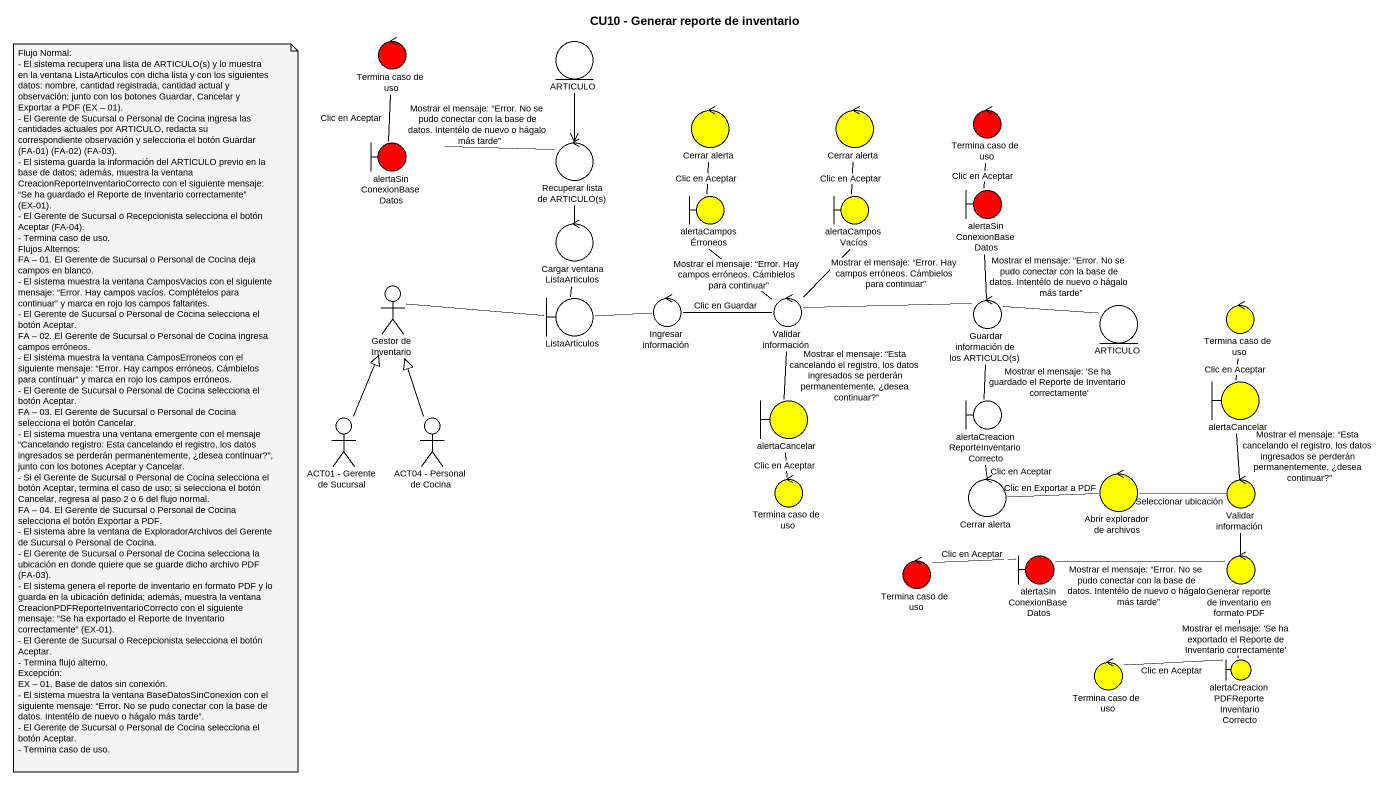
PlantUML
@startuml
title CU10 - Generar reporte de inventario
control "Termina caso de uso" as Termina_caso_de_uso #FF0000
entity ARTICULO
boundary alertaSinConexionBaseDatos #FF0000
control "Recuperar lista de ARTICULO(s)" as Recuperar_lista_de_ARTICULO
control "Cerrar alerta" as Cerrar_alerta #FFFF00
control "Cerrar alerta" as Cerrar_alerta_2 #FFFF00
control "Termina caso de uso" as Termina_caso_de_uso_2 #FF0000
control "Cargar ventana ListaArticulos" as Cargar_ventana
boundary alertaCamposÉrroneos #FFFF00
boundary alertaCamposVacíos #FFFF00
boundary "alertaSinConexionBaseDatos" as alertaSinConexionBaseDatos_2 #FF0000
actor "Gestor de Inventario" as Gestor_de_Inventario
boundary ListaArticulos
control "Ingresar información" as Ingresar_información
control "Validar información" as Validar_información
control "Guardar información de los ARTICULO(s)" as Guardar_información_de_los
entity "ARTICULO" as ARTICULO_2
control "Termina caso de uso" as Termina_caso_de_uso_3 #FFFF00
boundary alertaCancelar #FFFF00
boundary "alertaCreacionReporteInventarioCorrecto" as alertaCreacionReporteInventa
boundary "alertaCancelar" as alertaCancelar_2 #FFFF00
actor "ACT01 - Gerente de Sucursal" as ACT01_Gerente_de_Sucursal
actor "ACT04 - Personal de Cocina" as ACT04_Personal_de_Cocina
control "Termina caso de uso" as Termina_caso_de_uso_4 #FFFF00
control "Cerrar alerta" as Cerrar_alerta_3
control "Abrir explorador de archivos" as Abrir_explorador_de_archivos #FFFF00
control "Validar información" as Validar_información_2 #FFFF00
control "Termina caso de uso" as Termina_caso_de_uso_5 #FF0000
boundary "alertaSinConexionBaseDatos" as alertaSinConexionBaseDatos_3 #FF0000
control "Generar reporte de inventario en formato PDF" as Generar_reporte_de #FFFF00
control "Termina caso de uso" as Termina_caso_de_uso_6 #FFFF00
boundary "alertaCreacionPDFReporteInventarioCorrecto" as alertaCreacionPDFReporteInve #FFFF00
ARTICULO --> Recuperar_lista_de_ARTICULO
alertaSinConexionBaseDatos -up- Termina_caso_de_uso : Clic en Aceptar
Recuperar_lista_de_ARTICULO -left- alertaSinConexionBaseDatos : Mostrar el mensaje: “Error. No se pudo conectar con la base de datos. Intentélo de nuevo o hágalo más tarde”
Recuperar_lista_de_ARTICULO -- Cargar_ventana
alertaCamposÉrroneos -up- Cerrar_alerta : Clic en Aceptar
alertaCamposVacíos -up- Cerrar_alerta_2 : Clic en Aceptar
alertaSinConexionBaseDatos_2 -up- Termina_caso_de_uso_2 : Clic en Aceptar
Gestor_de_Inventario -right- ListaArticulos
ListaArticulos -up- Cargar_ventana
ListaArticulos -right- Ingresar_información
Ingresar_información -right- Validar_información : Clic en Guardar
Validar_información -up- alertaCamposÉrroneos : Mostrar el mensaje: “Error. Hay campos erróneos. Cámbielos para continuar”
Validar_información -up- alertaCamposVacíos : Mostrar el mensaje: “Error. Hay campos erróneos. Cámbielos para continuar”
Validar_información -right- Guardar_información_de_los
Guardar_información_de_los -up- alertaSinConexionBaseDatos_2 : Mostrar el mensaje: “Error. No se pudo conectar con la base de datos. Intentélo de nuevo o hágalo más tarde”
Guardar_información_de_los -right- ARTICULO_2
alertaCancelar -up- Validar_información : Mostrar el mensaje: “Esta cancelando el registro, los datos ingresados se perderán permanentemente, ¿desea continuar?”
alertaCreacionReporteInventa -up- Guardar_información_de_los : Mostrar el mensaje: 'Se ha guardado el Reporte de Inventario correctamente'
alertaCancelar_2 -up- Termina_caso_de_uso_3 : Clic en Aceptar
ACT01_Gerente_de_Sucursal -up-|> Gestor_de_Inventario
ACT04_Personal_de_Cocina -up-|> Gestor_de_Inventario
Termina_caso_de_uso_4 -up- alertaCancelar : Clic en Aceptar
Cerrar_alerta_3 -up- alertaCreacionReporteInventa : Clic en Aceptar
Cerrar_alerta_3 -right- Abrir_explorador_de_archivos : Clic en Exportar a PDF
Abrir_explorador_de_archivos -right- Validar_información_2 : Seleccionar ubicación
Validar_información_2 -up- alertaCancelar_2 : Mostrar el mensaje: “Esta cancelando el registro, los datos ingresados se perderán permanentemente, ¿desea continuar?”
Termina_caso_de_uso_5 -right- alertaSinConexionBaseDatos_3 : Clic en Aceptar
alertaSinConexionBaseDatos_3 -right- Generar_reporte_de : Mostrar el mensaje: “Error. No se pudo conectar con la base de datos. Intentélo de nuevo o hágalo más tarde”
Generar_reporte_de -up- Validar_información_2
Termina_caso_de_uso_6 -right- alertaCreacionPDFReporteInve : Clic en Aceptar
alertaCreacionPDFReporteInve -up- Generar_reporte_de : Mostrar el mensaje: 'Se ha exportado el Reporte de Inventario correctamente'
note as N1
  Flujo Normal:
  - El sistema recupera una lista de ARTICULO(s) y lo muestra en la ventana ListaArticulos con dicha lista y con los siguientes datos: nombre, cantidad registrada, cantidad actual y observación; junto con los botones Guardar, Cancelar y Exportar a PDF (EX – 01).
  - El Gerente de Sucursal o Personal de Cocina ingresa las cantidades actuales por ARTICULO, redacta su correspondiente observación y selecciona el botón Guardar (FA-01) (FA-02) (FA-03).
  - El sistema guarda la información del ARTICULO previo en la base de datos; además, muestra la ventana CreacionReporteInventarioCorrecto con el siguiente mensaje: “Se ha guardado el Reporte de Inventario correctamente” (EX-01).
  - El Gerente de Sucursal o Recepcionista selecciona el botón Aceptar (FA-04).
  - Termina caso de uso.
  Flujos Alternos:
  FA – 01. El Gerente de Sucursal o Personal de Cocina deja campos en blanco.
  - El sistema muestra la ventana CamposVacios con el siguiente mensaje: “Error. Hay campos vacíos. Complételos para continuar” y marca en rojo los campos faltantes.
  - El Gerente de Sucursal o Personal de Cocina selecciona el botón Aceptar.
  FA – 02. El Gerente de Sucursal o Personal de Cocina ingresa campos erróneos.
  - El sistema muestra la ventana CamposErroneos con el siguiente mensaje: “Error. Hay campos erróneos. Cámbielos para continuar” y marca en rojo los campos erróneos.
  - El Gerente de Sucursal o Personal de Cocina selecciona el botón Aceptar.
  FA – 03. El Gerente de Sucursal o Personal de Cocina selecciona el botón Cancelar.
  - El sistema muestra una ventana emergente con el mensaje “Cancelando registro: Esta cancelando el registro, los datos ingresados se perderán permanentemente, ¿desea continuar?”, junto con los botones Aceptar y Cancelar.
  - Si el Gerente de Sucursal o Personal de Cocina selecciona el botón Aceptar, termina el caso de uso; si selecciona el botón Cancelar, regresa al paso 2 o 6 del flujo normal.
  FA – 04. El Gerente de Sucursal o Personal de Cocina selecciona el botón Exportar a PDF.
  - El sistema abre la ventana de ExploradorArchivos del Gerente de Sucursal o Personal de Cocina.
  - El Gerente de Sucursal o Personal de Cocina selecciona la ubicación en donde quiere que se guarde dicho archivo PDF (FA-03).
  - El sistema genera el reporte de inventario en formato PDF y lo guarda en la ubicación definida; además, muestra la ventana CreacionPDFReporteInventarioCorrecto con el siguiente mensaje: “Se ha exportado el Reporte de Inventario correctamente” (EX-01).
  - El Gerente de Sucursal o Recepcionista selecciona el botón Aceptar.
  - Termina flujo alterno.
  Excepción:
  EX – 01. Base de datos sin conexión.
  - El sistema muestra la ventana BaseDatosSinConexion con el siguiente mensaje: “Error. No se pudo conectar con la base de datos. Intentélo de nuevo o hágalo más tarde”.
  - El Gerente de Sucursal o Personal de Cocina selecciona el botón Aceptar.
  - Termina caso de uso.
end note
@enduml
